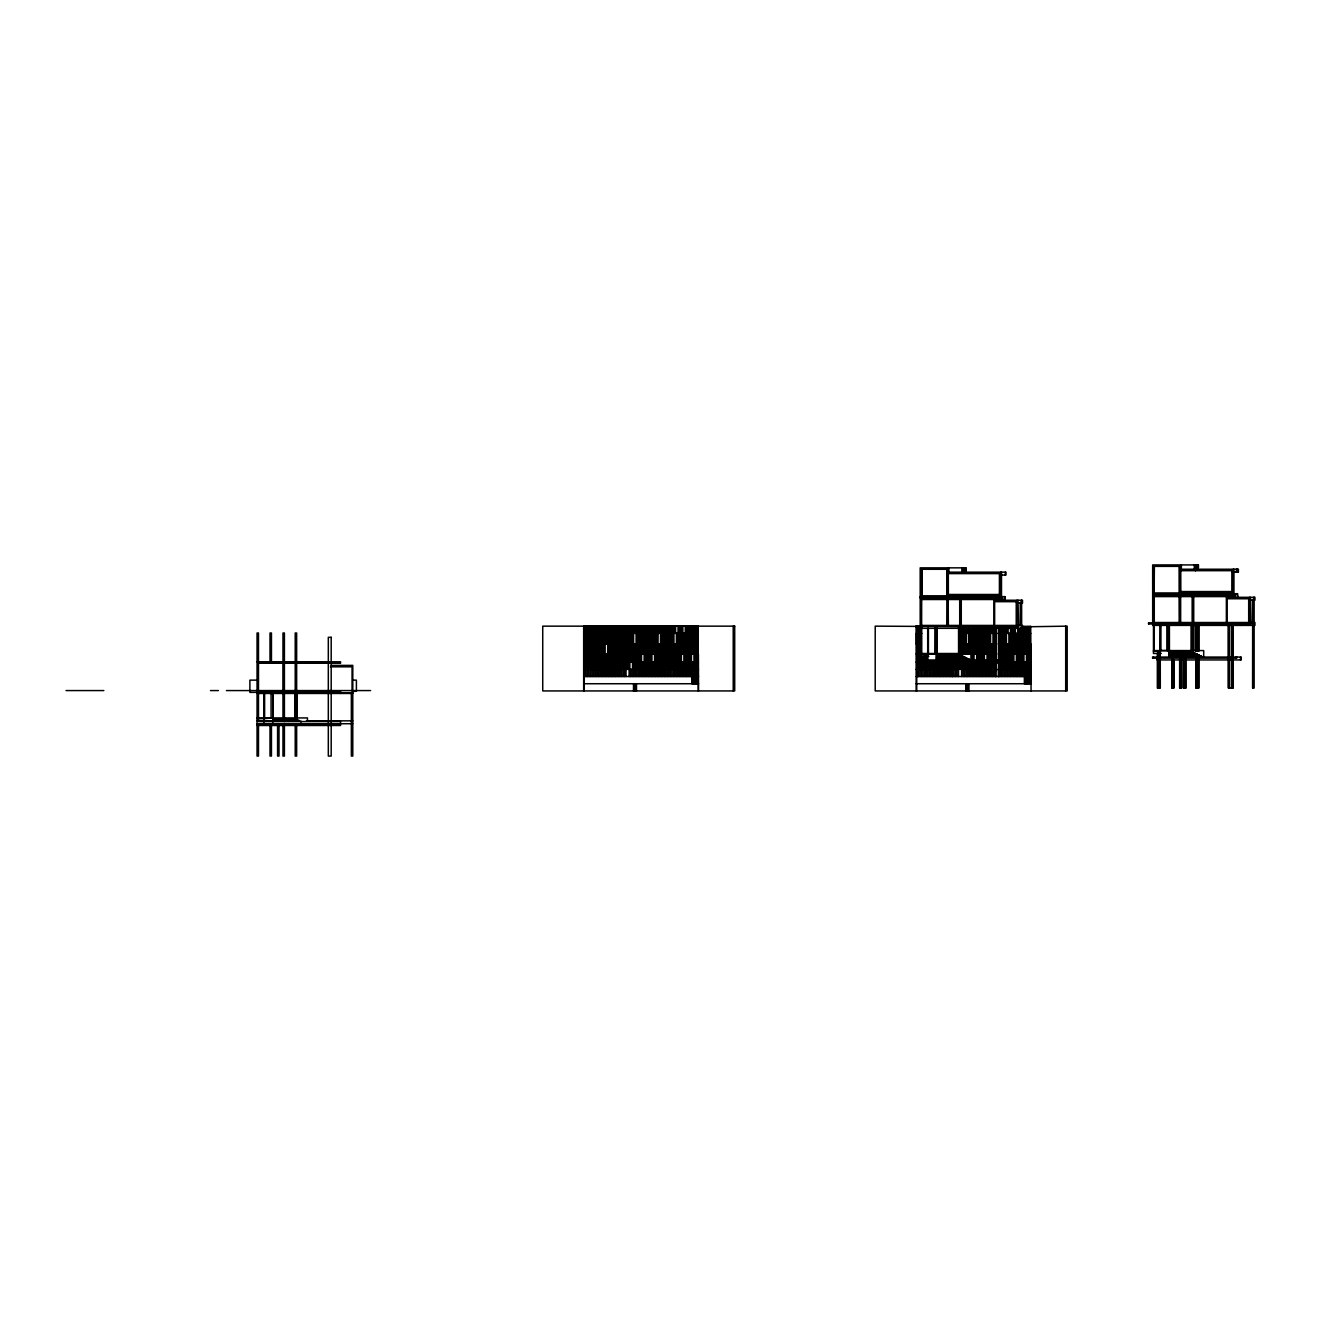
<?xml version="1.0" encoding="UTF-8"?>
<svg xmlns="http://www.w3.org/2000/svg" width="1321" height="1321" viewBox="0 0 1321 1321"><rect width="100%" height="100%" fill="white"/><g stroke="black" fill="none" stroke-linecap="round" stroke-linejoin="round"><path stroke-width="1.5" d="M1197.354 567.799L1198.444 567.799L1198.444 564.926L1152.655 564.926L1152.688 625.394M1180.726 569.235L1238.404 569.235L1238.404 572.125L1232.328 572.125M964.891 570.722L965.981 570.722L965.981 567.848L920.192 567.848L920.192 597.356L1000.74 597.356M1179.587 570.689L1231.866 570.689L1231.832 591.56L1180.726 591.56M947.14 573.611L999.419 573.611L999.419 596.646M999.865 575.048L1005.942 575.048L1005.942 572.158L948.28 572.158L948.313 597.356L948.263 567.848M1179.323 592.997L1154.092 592.997L1154.092 566.362M1180.726 592.997L1233.946 592.997L1233.946 569.235M1152.688 593.707L1237.678 593.707L1237.678 596.597L1237.05 593.707M948.28 594.483L999.403 594.483M1152.655 594.433L1233.203 594.433M1152.655 595.16L1235.399 595.16L1235.399 596.597L1154.092 596.597L1154.092 623.231L1250.128 623.941M921.629 595.92L946.86 595.92M948.28 595.92L1001.5 595.92L1001.5 572.158M1016.906 625.427L1022.504 625.427L1022.504 628.317L920.192 628.317L920.192 598.083L1002.953 598.083L1002.953 599.519L921.629 599.519M1249.369 600.196L1254.95 600.196L1254.95 597.307L1226.367 597.307L1226.367 623.941M1016.906 603.119L1022.504 603.119L1022.504 600.246L993.904 600.246L993.904 626.864M948.247 611.029L948.362 625.427M1179.488 622.505L1153.58 622.505L1153.58 594.433M1180.66 622.505L1192.169 622.505L1192.169 596.448M1193.012 622.505L1248.692 622.505L1248.692 598.76L1227.093 598.76L1227.093 622.505M1249.369 622.505L1254.95 622.505L1254.95 625.394L1152.655 625.394M1154.769 622.868L1148.543 622.868L1148.543 623.941L1251.053 623.941L1250.475 597.307M1226.829 622.934L1192.88 622.934L1192.88 597.142M1191.014 624.668L1193.226 624.668L1193.226 652.739L1193.177 624.668M947.025 625.427L921.117 625.427L921.117 597.356M948.197 625.427L959.707 625.427L959.707 599.371M960.565 625.427L993.078 625.427M922.322 625.791L916.08 625.791L916.163 690.933M916.08 626.864L922.322 626.864M1003.465 626.864L1018.607 626.864L1018.012 600.246M583.667 633.353L698.297 633.353M916.163 633.353L921.761 633.353M960.78 633.353L963.587 633.353M964.578 633.353L997.206 633.353M1000.294 633.353L1030.793 633.353M583.667 643.872L698.347 643.872M916.163 643.872L921.414 643.872M960.483 643.872L964.28 643.872M964.842 643.872L996.728 643.872M999.254 643.872L1030.842 643.872L1031.074 690.933M1153.464 650.576L1203.695 650.576L1203.695 657.065M1153.464 651.303L1160.3 651.303M1169.432 651.666L1191.08 651.666M1169.035 652.739L1195.043 652.739L1194.944 653.812M921.001 653.499L971.249 653.499L971.249 659.988M1161.258 653.466L1153.464 653.466L1153.464 625.394M583.667 653.961L698.396 653.961L698.561 690.933M916.163 653.961L921.959 653.961M960.483 653.961L964.28 653.961M964.924 653.961L996.728 653.961M998.693 653.961L1030.875 653.961M1168.986 653.812L1197.206 653.812L1197.206 654.902L1197.057 653.812M921.001 654.225L961.506 654.225L961.506 628.317M958.617 654.589L936.985 654.589L937.051 627.591M1168.936 654.902L1199.369 654.902L1199.369 655.976M936.572 655.662L962.596 655.662L962.596 656.735M1168.903 655.976L1201.516 655.976L1201.516 657.065M928.812 656.388L921.001 656.388L921.001 628.317M936.539 656.735L964.743 656.735M936.49 657.825L966.906 657.825L966.708 658.898M936.44 658.898L969.069 658.898L969.069 659.988M1008.831 659.988L920.126 659.988L920.126 661.061L1004.34 661.061L1004.34 659.988M257.05 661.788L340.554 661.788L340.554 663.225L258.487 663.225M583.667 662.135L698.446 662.135M916.163 662.135L925.889 662.135M1030.941 662.135L1008.666 662.135L1008.666 669.334M257.777 662.498L283.685 662.498L283.685 691.296M284.411 662.498L330.481 662.498M924.601 662.861L1008.831 662.861L1008.864 653.961M331.191 665.388L352.79 665.388L352.79 756.074L351.353 756.074L351.353 692.171M330.481 666.824L352.063 666.824L352.063 690.569M583.667 669.334L698.512 669.334M916.163 669.334L996.876 669.334M1030.991 669.334L998.313 669.334L998.313 676.534M583.667 676.534L698.561 676.534M916.163 676.534L1031.041 676.534M257.991 680.133L249.884 680.133L249.884 692.369L257.991 692.369M352.657 680.133L356.406 680.133L356.406 691.296L352.657 691.296M583.667 683.733L698.594 683.733M916.163 683.733L1031.074 683.733M1195.967 688.01L1195.967 659.295L1195.918 688.01L1198.725 688.01L1198.725 659.311M1252.704 688.01L1252.704 599.371L1252.638 688.01L1254.141 688.01L1254.141 597.307M66.05 690.569L103.847 690.569M210.485 690.569L218.427 690.569M226.436 690.569L370.59 690.569M284.411 690.933L336.954 691.296M258.487 691.296L340.554 691.296L340.554 693.459M257.05 692.732L352.79 692.732M257.05 693.459L352.79 693.459M257.05 717.93L295.921 717.93M296.647 717.93L307.446 717.93L307.446 721.167M257.05 718.641L263.886 718.641M273.249 719.004L294.847 719.004M272.886 720.094L298.81 720.094L298.81 721.167M257.05 720.804L284.411 720.853M306.389 720.853L352.79 720.853M272.886 721.167L300.957 721.167L300.957 722.24M257.05 723.726L352.79 723.726M257.05 724.403L340.554 724.403L340.554 725.493L257.05 725.493M1253.877 597.307L1253.877 600.196M1253.877 622.505L1253.877 625.394M1249.385 597.307L1249.616 623.941M1241.278 623.231L1241.278 625.394M1240.65 623.231L1240.65 625.394M1240.535 657.065L1240.535 659.939M1237.777 569.235L1237.777 572.125M1236.935 569.235L1236.935 572.125M1236.803 657.065L1236.803 658.139L1152.572 658.139L1152.572 657.065L1241.278 657.065L1241.278 659.939L1157.047 659.939L1157.047 657.065M1236.373 569.235L1236.373 572.125M1236.175 623.941L1236.175 625.394L1236.126 623.231M1236.06 657.065L1236.06 658.139M1235.333 623.231L1180.066 622.868L1180.066 597.142M1234.689 595.16L1234.689 596.597M1233.269 569.235L1233.203 596.597M1233.236 624.47L1233.269 688.01L1228.414 688.01L1228.414 624.536M1232.576 592.997L1232.576 596.597M1232.774 624.47L1232.741 688.01M1232.559 624.106L1232.493 688.01M1231.899 624.536L1231.932 688.01M1231.304 624.536L1231.321 688.01M1229.042 624.536L1229.025 688.01M1228.447 624.536L1228.447 688.01M1201.383 622.934L1201.383 623.941M1201.284 655.976L1201.284 657.065M1200.789 622.934L1200.822 623.941M1199.171 654.902L1199.171 655.976M1198.725 624.47L1198.725 651.104M1198.692 624.47L1198.692 651.104M1198.692 659.311L1198.692 688.01M1198.197 564.926L1198.23 569.021M1198.197 624.42L1198.23 651.088M1198.23 659.295L1198.197 688.01M1197.949 564.926L1198.015 569.021M1197.949 624.42L1198.015 651.088M1198.015 659.295L1197.949 688.01M1197.354 564.926L1197.42 569.021M1197.42 624.42L1197.354 651.088M1197.42 659.295L1197.354 688.01M1196.512 564.926L1196.512 569.021M1196.512 624.42L1196.512 651.088M1196.512 659.295L1196.512 688.01M1195.918 564.926L1195.918 569.021M1195.472 564.926L1195.472 570.821M1194.316 564.926L1194.316 569.235M1193.969 625.394L1193.969 650.576M1193.722 595.655L1193.722 622.934M1192.88 650.576L1192.88 653.466M1192.384 650.576L1192.384 625.394L1192.219 650.576M1191.08 624.668L1191.03 652.739M1186.175 659.295L1186.208 688.01L1183.236 688.01L1183.269 659.295M1185.152 659.295L1185.119 688.01M1183.715 659.295L1183.682 688.01M1181.535 659.658L1181.552 688.01L1179.62 688.01L1179.653 659.311M1181.354 564.926L1181.354 569.235M1180.71 564.926L1180.759 594.433M1180.66 596.448L1180.644 622.868M1180.313 570.689L1180.313 593.707M1180.049 570.689L1180.049 593.707M1180.082 659.658L1180.115 688.01M1179.57 594.07L1179.57 566.362L1153.679 566.362L1153.679 593.707M1179.488 596.448L1179.471 623.231L1179.356 597.158M1179.273 566.362L1179.323 594.07L1154.125 594.07L1154.389 566.362M1173.973 659.658L1174.006 688.01L1171.793 688.01L1171.793 659.295M1173.51 659.311L1173.543 688.01M1173.263 659.295L1173.23 688.01M1172.536 659.658L1172.536 688.01M1172.074 659.311L1172.074 688.01M1169.432 652.739L1169.415 624.668L1167.269 624.668L1167.269 650.576M1169.135 625.394L1168.986 654.902M1168.854 650.576L1168.903 657.065M1168.441 625.394L1168.441 650.576M1168.144 650.576L1160.598 650.576M1167.335 624.668L1167.335 650.576M1160.878 625.394L1160.878 650.576M1160.3 653.466L1160.3 625.394L1160.152 657.065M1160.267 659.295L1160.3 688.01L1157.328 688.01L1157.328 653.135M1159.855 650.576L1159.855 657.065M1159.211 653.135L1159.244 688.01M1158.765 653.135L1158.798 688.01M1157.774 653.135L1157.807 688.01M1154.125 595.16L1154.125 596.597M1154.273 597.158L1154.273 623.231M1154.191 625.394L1154.191 650.576M1153.464 593.707L1153.316 623.941M1153.316 657.065L1153.316 658.139M1148.692 622.868L1148.692 623.941M1065.7 626.154L1065.7 690.933M1030.727 626.154L1030.727 676.765M1030.314 633.353L1030.38 653.961M1030.496 676.534L1030.496 683.733M1030.231 653.961L1030.231 676.534M1029.753 626.154L1029.753 633.353M1029.653 662.135L1029.653 669.334M1029.703 676.534L1029.703 683.733M1029.208 653.961L1029.158 633.353M1029.389 669.334L1029.389 676.534M1028.976 653.961L1028.976 662.135M1028.894 676.534L1028.894 683.733M1028.564 626.154L1028.564 633.353M1028.349 662.135L1028.118 683.733M1028.002 633.353L1028.035 653.961M1027.721 653.961L1027.721 662.135M1027.375 626.154L1027.375 633.353M1027.342 676.534L1027.342 683.733M1027.044 662.135L1027.044 669.334M1026.846 633.353L1026.846 653.961M1026.797 669.334L1026.797 676.534M1026.467 653.961L1026.467 662.135M1026.582 676.534L1026.582 683.733M1026.169 626.154L1026.169 633.353M1025.69 633.353L1025.674 653.961M1025.757 662.135L1025.757 669.334M1025.839 676.534L1025.839 683.733M1025.525 669.334L1025.525 676.534M1025.096 676.534L1025.096 683.733M1024.98 626.154L1024.98 633.353M1024.518 633.353L1024.518 643.872M1024.469 643.872L1024.469 653.961M1024.469 662.135L1024.353 683.733M1023.775 626.154L1023.775 633.353M1023.94 653.961L1023.94 662.135M1023.346 633.353L1023.263 653.961M1023.214 662.135L1023.214 669.334M1022.949 669.334L1022.949 676.534M1022.57 626.154L1022.57 633.353M1022.669 653.961L1022.669 662.135M1022.173 633.353L1022.058 653.961M1021.942 626.864L1067.186 626.154L1067.186 690.933L875.212 690.933L875.212 626.154L1004.34 626.864M1021.959 662.135L1021.959 669.334M1021.628 600.246L1021.694 662.069M1021.661 669.334L1021.661 676.534M1021.414 600.246L1021.414 603.119M1021.414 625.427L1021.364 633.353M1021.414 653.961L1021.414 662.135M1020.984 633.353L1020.984 643.872M1020.836 643.872L1020.836 653.961M1020.753 662.135L1020.753 669.334M1020.258 602.293L1020.192 624.965M1020.175 628.482L1020.142 662.135M1020.357 669.334L1020.357 676.534M1019.812 633.353L1019.614 653.961M1019.564 662.135L1019.564 669.334M1019.019 669.334L1019.019 676.534M1018.97 628.482L1018.97 633.353M1018.887 653.961L1018.887 662.135M1018.607 633.353L1018.607 643.872M1018.375 643.872L1018.375 653.961M1018.392 662.135L1018.392 669.334M1017.764 628.482L1017.764 633.353M1017.632 653.961L1017.632 662.135M1017.665 669.334L1017.665 676.534M1017.418 633.353L1017.418 643.872M1017.137 643.872L1017.137 653.961M1017.236 662.135L1017.236 669.334M1016.939 600.246L1016.939 626.864M1016.377 653.961L1016.377 662.135M1016.278 669.334L1016.278 676.534M1016.212 633.353L1016.212 643.872M1016.064 662.135L1016.064 669.334M1015.866 643.872L1015.866 653.961M1015.354 628.482L1015.354 633.353M1014.99 633.353L1014.99 643.872M1014.875 662.135L1014.858 676.534M1014.611 643.872L1014.611 653.961M1014.132 628.482L1014.132 633.353M1013.785 633.353L1013.785 643.872M1013.884 653.961L1013.884 662.135M1013.669 662.135L1013.669 669.334M1013.339 643.872L1013.339 653.961M1013.422 669.334L1013.422 676.534M1012.926 628.482L1012.926 633.353M1012.563 633.353L1012.563 643.872M1012.629 653.961L1012.431 669.334M1012.068 643.872L1012.068 653.961M1011.936 669.334L1011.936 676.534M1011.721 628.482L1011.721 633.353M1011.341 633.353L1011.341 643.872M1011.374 653.961L1011.374 662.135M1011.192 662.135L1011.192 669.334M1010.78 643.872L1010.78 653.961M1010.515 628.482L1010.515 633.353M1010.449 669.334L1010.449 676.534M1010.119 633.353L1010.119 643.872M1010.119 653.961L1009.938 669.334M1009.492 643.872L1009.492 653.961M1008.881 633.353L1008.881 643.872M1008.93 669.334L1008.93 676.534M1008.105 628.482L1008.105 633.353M1008.22 643.872L1008.22 653.961M1008.088 659.988L1008.088 662.861M1007.609 653.961L1007.609 662.135M1007.378 662.135L1007.411 676.534M1006.899 628.482L1006.899 633.353M1006.932 643.872L1006.932 653.961M1006.437 633.353L1006.437 643.872M1006.338 653.961L1006.338 662.135M1006.074 662.135L1006.074 669.334M1005.875 669.334L1005.875 676.534M1005.694 628.482L1005.694 633.353M1005.644 643.872L1005.644 653.961M1005.314 572.158L1005.314 575.048M1005.198 633.353L1005.198 643.872M1005.083 653.961L1005.083 662.135M1004.786 662.135L1004.786 669.334M1004.604 596.646L1005.231 599.519L1005.231 596.646L920.242 596.646L920.242 598.083M1004.488 628.482L1004.488 633.353M1004.356 643.872L1004.356 653.961M1004.356 669.334L1004.356 676.534M1003.977 633.353L1003.977 643.872M1003.679 626.154L1003.679 628.317M1003.811 653.961L1003.811 662.135M1003.465 662.135L1003.465 669.334M1003.283 628.482L1003.283 633.353M1003.068 643.872L1003.068 653.961M1002.87 626.154L947.619 625.791L947.619 600.064M1002.821 669.334L1002.821 676.534M1002.738 633.353L1002.738 643.872M1002.54 653.961L1002.54 662.135M1002.243 598.083L1002.243 599.519M1002.061 628.482L1002.061 633.353M1002.16 662.135L1002.16 669.334M1001.797 643.872L1001.797 653.961M1001.516 633.353L1001.516 643.872M1001.268 653.961L1001.268 662.135M1001.301 669.334L1001.301 676.534M1000.856 628.482L1000.856 633.353M1000.839 662.135L1000.839 669.334M1000.806 572.158L1000.74 599.519M1000.79 627.392L1000.79 654.044M1000.327 627.392L1000.294 660.186M1000.113 595.92L1000.113 599.519M1000.047 629.093L1000.096 662.069L999.98 653.961M999.799 669.334L999.799 676.534M998.874 627.458L998.841 676.6M996.595 627.458L996.562 670.457M996.001 627.458L995.968 676.6M995.423 633.353L995.473 653.961M995.539 662.135L995.39 676.534M994.829 653.961L994.829 662.135M994.746 628.482L994.746 633.353M994.218 633.353L994.218 653.961M994.218 662.135L994.218 669.334M993.937 669.334L993.937 676.534M993.524 628.482L993.524 633.353M993.524 653.961L993.524 662.135M993.012 633.353L992.979 653.961M992.897 662.135L992.897 669.334M992.5 669.334L992.5 676.534M992.286 628.482L992.286 633.353M992.236 653.961L992.236 662.135M991.724 643.872L991.724 653.961M991.576 662.135L991.576 669.334M991.047 628.482L991.047 633.353M990.932 653.961L990.932 662.135M991.064 669.334L991.064 676.534M990.585 633.353L990.486 653.961M990.255 662.135L990.255 669.334M989.809 628.482L989.809 633.353M989.627 653.961L989.627 662.135M989.627 669.334L989.627 676.534M989.379 633.353L989.247 653.961M988.934 662.135L988.934 669.334M988.554 628.482L988.554 633.353M988.339 653.961L988.339 662.135M988.207 669.334L988.207 676.534M988.174 633.353L987.992 653.961M987.613 662.135L987.613 669.334M987.315 628.482L987.315 633.353M986.969 633.353L986.969 643.872M987.035 653.961L987.035 662.135M986.754 643.872L986.754 653.961M986.77 669.334L986.77 676.534M986.292 662.135L986.292 669.334M986.044 628.482L986.044 633.353M985.763 633.353L985.763 643.872M985.516 643.872L985.516 653.961M985.35 669.334L985.35 676.534M984.971 662.135L984.971 669.334M984.789 628.482L984.789 633.353M984.541 633.353L984.541 643.872M984.426 662.135L984.277 643.872M983.914 669.334L983.914 676.534M983.534 628.482L983.534 633.353M983.633 662.135L983.633 669.334M983.336 633.353L983.336 643.872M983.039 643.872L983.121 662.135M982.477 669.334L982.477 676.534M982.263 628.482L982.114 643.872M982.312 662.135L982.312 669.334M981.8 643.872L981.817 662.135M981.024 676.534L980.991 662.135M980.991 628.482L980.909 643.872M980.562 643.872L980.512 662.135M979.736 628.482L979.687 643.872M979.67 662.135L979.571 676.534M979.307 643.872L979.224 662.135M978.465 628.482L978.465 643.872M978.333 662.135L978.333 669.334M978.068 643.872L978.068 653.961M978.118 669.334L978.118 676.534M977.92 653.961L977.92 662.135M977.193 628.482L977.243 643.872M977.012 662.135L977.012 669.334M976.813 643.872L976.615 662.135M976.648 669.334L976.648 676.534M975.938 628.482L976.004 643.872M975.575 643.872L975.575 653.961M975.691 662.135L975.691 669.334M975.162 669.334L975.162 676.534M974.782 633.353L974.782 643.872M974.667 628.482L974.667 633.353M974.32 643.872L974.32 653.961M974.353 662.135L974.353 669.334M974.023 653.961L974.023 662.135M973.676 669.334L973.676 676.534M973.412 628.482L973.544 643.872M973.065 643.872L973.065 653.961M973.032 662.135L973.032 669.334M972.718 653.961L972.718 662.135M972.306 633.353L972.306 643.872M972.157 628.482L972.157 633.353M972.19 669.334L972.19 676.534M971.827 643.872L971.827 653.961M971.695 662.135L971.695 669.334M971.43 653.961L971.43 662.135M970.885 628.482L971.067 643.872M970.572 643.872L970.572 653.961M970.687 669.334L970.687 676.534M970.357 662.135L970.357 669.334M969.812 633.353L969.812 643.872M969.631 628.482L969.631 633.353M969.317 643.872L969.317 653.961M969.185 669.334L969.185 676.534M968.937 625.857L968.937 626.864M969.036 662.135L969.036 669.334M968.97 683.733L968.97 690.933M968.821 658.898L968.821 659.988M968.376 628.482L968.574 643.872M968.095 683.733L968.095 690.933M968.045 643.872L968.045 653.961M967.699 662.135L967.682 676.534M967.104 628.482L967.104 633.353M967.22 683.733L967.22 690.933M966.79 643.872L966.79 653.961M966.245 627.392L966.278 643.789M966.361 662.135L966.163 676.534M966.328 683.733L966.328 690.933M966.08 633.353L966.08 643.872M965.981 683.733L965.981 690.933M965.75 567.848L965.783 571.943M965.783 627.343L965.75 654.011M965.502 567.848L965.552 571.943M965.552 627.343L965.502 654.011M964.891 567.848L964.957 571.943M964.891 627.343L964.957 654.011M965.024 662.135L964.891 670.424M964.594 656.735L964.743 657.825M964.644 669.334L964.644 676.534M964.049 627.343L964.049 654.011M963.455 567.848L963.455 571.943M963.521 627.343L963.455 654.011M963.521 662.217L963.455 670.424M963.306 627.954L963.306 633.353M963.026 567.848L963.026 571.778M963.009 643.872L963.009 653.961M963.125 669.334L963.125 676.534M962.348 633.353L962.348 643.872M962.481 655.662L962.481 656.735M962.348 662.135L962.348 669.334M962.051 627.954L962.051 633.353M961.853 567.848L961.853 572.158M961.589 669.334L961.589 676.534M961.275 598.595L961.275 625.857M961.094 633.353L961.094 643.872M961.011 662.135L961.011 669.334M960.714 627.591L960.78 655.662M960.417 600.064L960.417 625.857M960.483 628.317L960.417 656.388M959.938 628.317L959.921 653.499M959.756 628.317L959.756 653.499M959.673 662.135L959.673 669.334M958.551 627.591L958.567 655.662M958.534 669.334L958.534 676.534M958.336 662.135L958.336 669.334M957.015 662.135L956.998 676.534M955.677 662.135L955.463 676.534M954.34 662.135L954.34 669.334M953.927 669.334L953.927 676.534M953.019 662.135L953.019 669.334M952.689 662.217L952.689 670.424M952.672 662.217L952.408 676.534M952.243 662.217L952.21 676.567M951.681 662.135L951.681 669.334M951.219 662.217L951.252 670.424M950.806 662.217L950.773 676.567M950.36 662.135L950.36 669.334M949.403 669.334L949.403 676.534M948.907 567.848L948.907 572.158M949.023 662.135L949.023 669.334M948.197 599.371L948.181 625.791M947.933 669.334L947.933 676.534M947.603 573.611L947.603 596.646M947.702 662.135L947.702 669.334M947.124 596.993L947.14 569.285L921.232 569.285L921.232 596.646M947.008 598.083L946.893 626.154M946.827 569.285L946.86 596.993L921.678 596.993L921.629 569.285M946.381 662.135L946.463 676.534M945.076 662.135L945.027 676.534M943.755 662.135L943.607 676.534M942.451 662.135L942.22 676.534M941.146 662.135L941.146 669.334M940.849 669.334L940.849 676.534M939.825 662.135L939.825 669.334M939.479 669.334L939.479 676.534M938.521 662.135L938.521 669.334M938.108 669.334L938.108 676.534M937.216 662.135L937.216 669.334M936.969 627.591L936.985 655.662M936.688 628.317L936.44 659.988L936.407 653.499M936.688 669.334L936.688 676.534M935.978 628.317L935.978 653.499M935.928 662.135L935.928 669.334M935.251 669.334L935.251 676.534M934.888 627.591L934.806 653.499M934.624 662.135L934.624 669.334M933.798 669.334L933.798 676.534M933.32 662.135L933.32 669.334M932.312 669.334L932.312 676.534M932.015 662.135L932.015 669.334M930.694 662.135L930.81 676.534M929.39 662.135L929.307 676.534M928.415 628.317L928.415 654.225M928.085 662.135L928.085 669.334M927.689 628.317L927.705 659.988M927.771 669.334L927.771 676.534M927.408 653.499L927.408 659.988M926.764 656.058L926.781 670.424M926.302 656.058L926.335 670.424M926.236 669.334L926.236 676.534M925.344 656.058L925.311 670.424M924.898 670.424L924.898 656.058L924.7 676.534M924.568 656.009L924.568 662.135M924.122 662.135L924.122 669.334M923.263 656.009L923.263 662.135M923.148 669.334L923.148 676.534M922.801 662.135L922.801 669.334M921.926 569.285L921.926 596.993M921.959 656.009L921.959 662.135M921.678 598.083L921.629 626.154M921.744 628.317L921.744 653.499M921.612 669.334L921.612 676.534M921.48 662.135L921.48 669.334M921.067 643.872L921.067 653.961M920.869 596.646L921.001 626.864M920.869 659.988L920.869 661.061M920.506 626.154L920.506 633.353M920.654 653.961L920.654 662.135M920.242 626.864L920.242 628.317M920.176 633.353L920.176 643.872M920.143 662.135L920.06 676.534M919.796 643.872L919.796 653.961M919.251 626.154L919.251 633.353M919.35 653.961L919.35 662.135M918.937 633.353L918.937 643.872M918.822 662.135L918.822 669.334M918.524 643.872L918.524 653.961M918.524 669.334L918.524 676.534M918.012 626.154L918.012 633.353M918.045 653.961L918.045 662.135M917.699 633.353L917.699 643.872M917.484 662.135L917.484 669.334M917.253 643.872L917.253 653.961M917.005 669.334L917.005 676.534M916.757 626.154L916.757 633.353M916.741 653.961L916.741 690.933M916.477 633.353L916.477 643.872M733.221 626.154L733.221 690.933M698.264 626.154L698.248 690.933M697.835 633.353L697.752 662.135M698.016 676.534L698.016 683.733M697.273 626.154L697.273 633.353M697.174 662.135L697.174 669.334M697.207 676.534L697.207 683.733M696.91 669.334L696.91 676.534M696.679 633.353L696.497 662.135M696.415 676.534L696.415 683.733M696.084 626.154L696.084 633.353M695.87 662.135L695.87 669.334M695.639 683.733L695.606 669.334M695.523 633.353L695.556 653.961M695.242 653.961L695.242 662.135M694.896 626.154L694.896 633.353M694.863 676.534L694.863 683.733M694.565 662.135L694.565 669.334M694.367 633.353L694.367 653.961M694.318 669.334L694.318 676.534M693.971 653.961L693.971 662.135M694.103 676.534L694.103 683.733M693.69 626.154L693.69 633.353M693.211 633.353L693.178 653.961M693.277 662.135L693.277 669.334M693.36 676.534L693.36 683.733M693.046 669.334L693.046 676.534M692.617 676.534L692.617 683.733M692.501 626.154L692.501 633.353M692.039 633.353L691.989 653.961M691.989 662.135L691.989 669.334M691.874 676.534L691.874 683.733M691.758 669.334L691.758 676.534M691.296 626.154L691.296 633.353M691.444 653.961L691.444 662.135M690.866 633.353L690.784 653.961M690.734 662.135L690.734 669.334M690.47 669.334L690.47 676.534M690.189 653.961L690.189 662.135M690.09 626.154L690.09 633.353M689.678 626.154L632.363 626.154M689.694 633.353L689.579 653.961M689.479 662.135L689.479 669.334M689.182 669.334L689.182 676.534M688.885 626.864L688.885 633.353M688.918 653.961L688.918 662.135M688.505 633.353L688.505 643.872M688.357 643.872L688.357 653.961M688.258 662.135L688.258 669.334M687.68 626.864L687.68 633.353M687.663 653.961L687.663 662.135M687.878 669.334L687.878 676.534M687.316 633.353L687.135 653.961M687.085 662.135L687.085 669.334M686.474 626.864L686.474 633.353M686.408 653.961L686.408 662.135M686.54 669.334L686.54 676.534M686.127 633.353L686.127 643.872M685.896 643.872L685.896 653.961M685.913 662.135L685.913 669.334M685.269 626.864L685.269 633.353M685.186 669.334L685.186 676.534M684.922 633.353L684.922 643.872M685.153 653.961L685.153 662.135M684.641 643.872L684.641 653.961M684.757 662.135L684.757 669.334M683.898 653.961L683.898 662.135M683.799 669.334L683.799 676.534M683.717 633.353L683.717 643.872M683.584 662.135L683.584 669.334M683.386 643.872L683.386 653.961M682.858 626.864L682.858 633.353M682.511 633.353L682.511 643.872M682.396 662.135L682.379 676.534M682.131 643.872L682.131 653.961M681.653 626.864L681.653 633.353M681.405 653.961L681.405 662.135M681.306 633.353L681.306 643.872M681.174 662.135L681.174 669.334M680.86 643.872L680.86 653.961M680.926 669.334L680.926 676.534M680.447 626.864L680.447 633.353M680.084 633.353L680.084 643.872M680.15 653.961L679.952 669.334M679.572 643.872L679.572 653.961M679.456 669.334L679.456 676.534M679.242 626.864L679.242 633.353M678.862 633.353L678.862 643.872M678.895 653.961L678.895 662.135M678.713 662.135L678.713 669.334M678.3 643.872L678.3 653.961M678.036 626.864L678.036 633.353M677.97 669.334L677.97 676.534M677.623 633.353L677.623 643.872M677.64 653.961L677.64 662.135M677.442 662.135L677.442 669.334M677.013 643.872L677.013 653.961M676.402 633.353L676.402 643.872M676.385 653.961L676.385 662.135M676.451 669.334L676.451 676.534M676.17 662.135L676.17 669.334M675.625 626.864L675.625 633.353M675.725 643.872L675.725 653.961M675.114 653.961L675.114 662.135M674.899 662.135L674.932 676.534M674.453 643.872L674.453 653.961M674.42 626.864L674.42 633.353M673.941 633.353L673.941 643.872M673.859 653.961L673.859 662.135M673.594 662.135L673.396 676.534M673.215 626.864L673.215 633.353M673.165 643.872L673.165 653.961M672.719 633.353L672.719 643.872M672.604 653.961L672.604 662.135M672.29 662.135L672.29 669.334M672.009 626.864L672.009 633.353M671.877 643.872L671.877 653.961M671.877 669.334L671.877 676.534M671.481 633.353L671.481 643.872M671.332 653.961L671.332 662.135M670.985 662.135L670.985 669.334M670.804 626.864L670.804 633.353M670.589 643.872L670.589 653.961M670.341 669.334L670.341 676.534M670.259 633.353L670.259 643.872M670.061 653.961L670.061 662.135M669.582 626.864L669.582 633.353M669.681 662.135L669.681 669.334M669.318 643.872L669.318 653.961M669.037 633.353L669.037 643.872M668.773 653.961L668.773 662.135M668.822 669.334L668.822 676.534M668.376 626.864L668.376 633.353M668.36 662.135L668.36 669.334M668.046 643.872L668.046 653.961M667.815 633.353L667.815 643.872M667.501 653.961L667.501 662.135M667.32 669.334L667.32 676.534M667.155 626.864L667.155 633.353M667.039 662.135L667.039 669.334M666.775 653.961L666.593 633.353M666.213 653.961L666.213 662.135M665.933 626.864L665.933 633.353M665.701 662.135L665.834 676.534M665.371 633.353L665.503 653.961M664.925 653.961L664.925 662.135M664.711 626.864L664.711 633.353M664.38 662.135L664.364 676.534M664.149 633.353L664.248 653.961M663.489 626.864L663.489 633.353M663.637 653.961L663.637 662.135M662.944 633.353L662.993 653.961M663.059 662.135L662.911 676.534M662.349 653.961L662.349 662.135M662.267 626.864L662.267 633.353M661.738 633.353L661.738 653.961M661.738 662.135L661.738 669.334M661.458 669.334L661.458 676.534M661.045 626.864L661.045 633.353M661.045 653.961L661.045 662.135M660.517 633.353L660.5 653.961M660.417 662.135L660.417 669.334M660.021 669.334L660.021 676.534M659.806 626.864L659.806 633.353M659.757 653.961L659.757 662.135M659.245 643.872L659.245 653.961M659.096 662.135L659.096 669.334M658.568 626.864L658.568 633.353M658.585 669.334L658.585 676.534M658.452 653.961L658.452 662.135M658.106 633.353L658.007 653.961M657.775 662.135L657.775 669.334M657.33 626.864L657.33 633.353M657.148 653.961L657.148 662.135M657.148 669.334L657.148 676.534M656.9 633.353L656.9 643.872M656.752 643.872L656.752 653.961M656.454 662.135L656.454 669.334M656.075 626.864L656.075 633.353M655.843 653.961L655.843 662.135M655.695 633.353L655.513 653.961M655.728 669.334L655.728 676.534M655.133 662.135L655.133 669.334M654.82 626.864L654.82 633.353M654.489 633.353L654.489 643.872M654.556 653.961L654.556 662.135M654.275 643.872L654.275 653.961M654.291 669.334L654.291 676.534M653.812 662.135L653.812 669.334M653.565 626.864L653.565 633.353M653.268 633.353L653.268 643.872M653.036 643.872L653.036 653.961M652.871 669.334L652.871 676.534M652.475 662.135L652.475 669.334M652.31 626.864L652.31 633.353M652.062 633.353L652.062 643.872M651.947 653.961L651.947 662.135M651.798 643.872L651.798 653.961M651.435 669.334L651.435 676.534M651.055 626.864L651.055 633.353M651.154 662.135L651.154 669.334M650.857 633.353L650.857 643.872M650.559 643.872L650.642 662.135M649.998 669.334L649.998 676.534M649.783 626.864L649.783 633.353M649.833 662.135L649.833 669.334M649.635 633.353L649.635 643.872M649.321 643.872L649.338 662.135M648.512 626.864L648.429 643.872M648.512 662.135L648.545 676.534M648.066 643.872L648.033 662.135M647.257 626.864L647.207 643.872M647.174 662.135L647.092 676.534M646.828 643.872L646.745 662.135M645.986 626.864L645.986 643.872M645.853 662.135L645.853 669.334M645.589 643.872L645.589 653.961M645.639 669.334L645.639 676.534M645.441 653.961L645.441 662.135M644.714 626.864L644.764 643.872M644.532 662.135L644.532 669.334M644.334 643.872L644.334 653.961M644.136 653.961L644.136 662.135M644.169 669.334L644.169 676.534M643.459 626.864L643.525 643.872M643.096 643.872L643.096 653.961M643.195 662.135L643.195 669.334M642.683 669.334L642.683 676.534M642.303 633.353L642.303 643.872M642.188 626.864L642.188 633.353M641.841 643.872L641.841 653.961M641.874 662.135L641.874 669.334M641.544 653.961L641.544 662.135M641.197 669.334L641.197 676.534M640.933 626.864L641.065 643.872M640.586 643.872L640.586 653.961M640.536 662.135L640.536 669.334M640.239 653.961L640.239 662.135M639.826 633.353L639.826 643.872M639.661 626.864L639.661 633.353M639.711 669.334L639.711 676.534M639.331 643.872L639.331 653.961M639.215 662.135L639.215 669.334M638.951 653.961L638.951 662.135M638.406 626.864L638.588 643.872M638.208 669.334L638.208 676.534M638.076 643.872L638.076 653.961M637.878 662.135L637.878 669.334M637.647 653.961L637.647 662.135M637.333 633.353L637.333 643.872M637.151 626.864L637.151 633.353M636.821 643.872L636.821 653.961M636.54 662.135L636.705 676.534M636.491 683.733L636.491 690.933M636.342 653.961L636.342 662.135M636.095 633.353L636.095 643.872M635.88 626.864L635.88 633.353M635.566 643.872L635.566 653.961M635.616 683.733L635.616 690.933M635.186 676.534L635.054 653.961M634.625 626.864L634.625 633.353M634.724 683.733L634.724 690.933M634.311 643.872L634.311 653.961M633.75 653.961L633.882 669.334M633.849 683.733L633.849 690.933M633.601 633.353L633.601 643.872M633.684 669.334L633.684 676.534M633.502 683.733L633.502 690.933M633.353 626.864L633.353 633.353M633.056 643.872L633.056 653.961M632.346 633.353L632.346 643.872M632.445 653.961L632.544 669.334M632.099 626.154L632.099 633.353M632.165 669.334L632.165 676.534M631.785 643.872L631.785 653.961M631.108 633.353L631.108 643.872M631.141 653.961L631.141 662.135M630.827 626.154L630.827 633.353M630.53 643.872L630.53 653.961M630.629 669.334L630.629 676.534M629.869 633.353L629.869 643.872M629.869 662.135L629.869 669.334M629.836 653.961L629.836 662.135M629.556 626.154L629.556 633.353M629.275 643.872L629.275 653.961M629.11 669.334L629.11 676.534M628.614 633.353L628.614 643.872M628.532 653.961L628.532 669.334M628.301 626.154L628.301 633.353M628.003 643.872L628.003 653.961M627.376 633.353L627.376 643.872M627.227 653.961L627.194 669.334M627.029 626.154L627.029 633.353M626.732 643.872L626.732 653.961M626.137 633.353L626.137 643.872M626.038 669.334L626.038 676.534M625.758 626.154L625.758 633.353M625.923 653.961L625.857 669.334M625.477 643.872L625.477 653.961M624.899 633.353L624.899 643.872M624.503 626.154L624.503 633.353M624.618 653.961L624.519 676.534M624.206 643.872L624.206 653.961M623.661 633.353L623.661 643.872M623.314 653.961L623.314 662.135M623.248 626.154L623.248 633.353M623.198 662.135L622.984 676.534M622.934 643.872L622.934 653.961M622.422 633.353L622.422 643.872M621.993 626.154L621.993 633.353M621.993 653.961L621.861 669.334M621.679 643.872L621.679 653.961M621.448 669.334L621.448 676.534M621.184 633.353L621.184 643.872M620.738 626.154L620.738 633.353M620.688 653.961L620.523 669.334M620.408 643.872L620.408 653.961M619.945 633.353L619.945 643.872M619.929 669.334L619.929 676.534M619.499 626.154L619.499 633.353M619.136 643.872L619.202 669.334M618.707 633.353L618.707 643.872M618.426 669.334L618.426 676.534M618.261 626.154L618.261 633.353M618.063 653.961L618.063 662.135M617.865 643.872L617.865 653.961M617.881 662.135L617.881 669.334M617.468 633.353L617.468 643.872M617.023 626.154L617.023 633.353M616.924 669.334L616.924 676.534M616.758 653.961L616.758 662.135M616.593 643.872L616.593 653.961M616.544 662.135L616.544 669.334M616.23 633.353L616.23 643.872M615.784 626.154L615.784 633.353M615.322 643.872L615.454 662.135M615.454 669.334L615.454 676.534M615.223 662.135L615.223 669.334M614.992 633.353L614.992 643.872M614.529 626.154L614.529 633.353M614.05 643.872L613.984 676.534M613.753 633.353L613.753 643.872M613.291 626.154L613.291 633.353M612.845 662.135L612.779 643.872M612.597 662.135L612.548 676.534M612.498 633.353L612.498 643.872M612.036 626.154L612.036 633.353M611.507 643.872L611.54 662.135M611.26 633.353L611.26 643.872M611.276 662.135L611.276 669.334M611.128 669.334L611.128 676.534M610.764 626.154L610.764 633.353M610.252 643.872L610.236 662.135M610.021 633.353L610.021 643.872M609.972 662.135L609.972 669.334M609.509 626.154L609.509 633.353M609.741 669.334L609.741 676.534M608.964 643.872L608.931 662.135M608.783 633.353L608.783 643.872M608.651 662.135L608.651 669.334M608.238 626.154L608.238 633.353M608.37 669.334L608.37 676.534M607.693 643.872L607.643 662.135M607.528 633.353L607.528 643.872M607.346 662.135L607.346 669.334M606.966 626.154L606.966 633.353M607 669.334L607 676.534M606.289 633.353L606.289 643.872M606.356 653.961L606.356 662.135M606.042 662.135L606.042 669.334M605.712 626.154L605.712 633.353M605.612 669.334L605.612 676.534M605.15 643.872L605.15 653.961M605.051 633.353L605.051 643.872M605.068 653.961L605.068 662.135M604.737 662.135L604.737 669.334M604.44 626.154L604.44 633.353M604.209 669.334L604.209 676.534M603.796 633.353L603.763 662.135M603.433 662.135L603.433 669.334M603.169 626.154L603.169 633.353M602.772 669.334L602.772 676.534M602.558 633.353L602.475 662.135M602.128 662.135L602.128 669.334M601.897 626.154L601.897 633.353M601.319 633.353L601.187 662.135M601.319 669.334L601.319 676.534M600.824 662.135L600.824 669.334M600.626 626.154L600.626 633.353M600.081 633.353L599.899 662.135M599.833 669.334L599.833 676.534M599.371 626.154L599.371 633.353M599.519 662.135L599.519 669.334M598.826 633.353L598.776 653.961M598.611 653.961L598.611 662.135M598.215 662.135L598.33 676.534M598.099 626.154L598.099 633.353M597.587 633.353L597.505 653.961M597.307 653.961L597.307 662.135M596.828 626.154L596.828 633.353M596.91 662.135L596.91 669.334M596.828 669.334L596.828 676.534M596.349 633.353L596.002 662.135M595.573 626.154L595.573 633.353M595.606 662.135L595.606 669.334M595.292 669.334L595.292 676.534M595.111 633.353L594.945 653.961M594.714 653.961L594.714 662.135M594.301 626.154L594.301 633.353M594.285 662.135L594.285 669.334M593.872 633.353L593.872 643.872M593.674 643.872L593.674 653.961M593.756 669.334L593.756 676.534M593.393 653.961L593.393 662.135M593.046 626.154L593.046 633.353M592.964 662.135L592.964 669.334M592.634 633.353L592.634 643.872M592.402 643.872L592.402 653.961M592.221 669.334L592.221 676.534M592.089 653.961L592.089 662.135M591.791 626.154L591.791 633.353M591.643 662.135L591.643 669.334M591.395 633.353L591.395 643.872M591.131 643.872L591.131 653.961M590.784 653.961L590.784 662.135M590.537 626.154L590.537 633.353M590.669 669.334L590.669 676.534M590.322 662.135L590.322 669.334M590.157 633.353L590.157 643.872M589.86 643.872L589.86 653.961M589.48 653.961L589.48 662.135M589.282 626.154L589.282 633.353M589.133 676.534L589.001 662.135M588.918 633.353L588.918 643.872M588.588 643.872L588.588 653.961M588.027 626.154L588.027 633.353M588.175 653.961L588.175 662.135M587.696 633.353L587.696 643.872M587.663 662.135L587.581 676.534M587.317 643.872L587.317 653.961M586.772 626.154L586.772 633.353M586.871 653.961L586.871 662.135M586.458 633.353L586.458 643.872M586.326 662.135L586.326 669.334M586.045 643.872L586.045 653.961M586.045 669.334L586.045 676.534M585.566 653.961L585.566 662.135M585.533 626.154L585.533 633.353M585.22 633.353L585.22 643.872M585.005 662.135L585.005 669.334M584.774 643.872L584.774 653.961M584.526 669.334L584.526 676.534M584.278 626.154L584.278 633.353M584.262 653.961L584.262 690.933M583.998 633.353L583.998 643.872M583.667 626.154L583.667 690.933M340.554 723.726L340.554 721.563L258.487 721.563L258.487 632.99L257.05 632.99L257.05 756.074L258.487 756.074L258.487 725.312M297.01 692.006L297.01 720.094M296.647 721.2L296.647 632.99L295.21 632.99L295.21 719.152M296.647 725.312L296.647 756.074L295.21 756.074L295.21 725.312M295.921 662.498L295.921 690.569M294.847 692.006L294.847 720.094M284.411 721.563L284.411 632.99L282.975 632.99L282.975 721.2M284.411 725.312L284.411 756.074L282.975 756.074L282.975 725.312M279.012 723.677L279.012 756.074L277.575 756.074L277.575 723.677M273.249 692.006L273.249 720.094M272.886 692.732L272.886 722.24M272.176 717.93L264.613 718.641L264.613 692.732M271.449 661.705L271.449 632.99L270.012 632.99L270.012 661.705M271.449 723.677L271.449 756.074L270.012 756.074L270.012 723.677M271.086 692.006L271.086 717.93M263.886 692.732L263.886 722.488M257.777 661.788L257.777 717.93M1016.229 601.682L994.647 601.682L994.647 625.427L1016.229 625.427L1016.229 601.682M734.707 626.154L542.733 626.154L542.733 690.933L734.707 690.933L734.707 626.154M331.191 637.316L328.318 637.316L328.318 756.074L331.191 756.074L331.191 637.316M1195.967 651.088L1195.967 624.42L1195.918 651.088M1184.706 688.01L1184.739 659.295L1184.673 688.01M1181.09 688.01L1181.09 659.311L1181.073 688.01M1159.623 688.01L1159.623 659.295L1159.607 688.01M999.469 670.457L999.469 627.458L999.436 670.457"/></g></svg>
